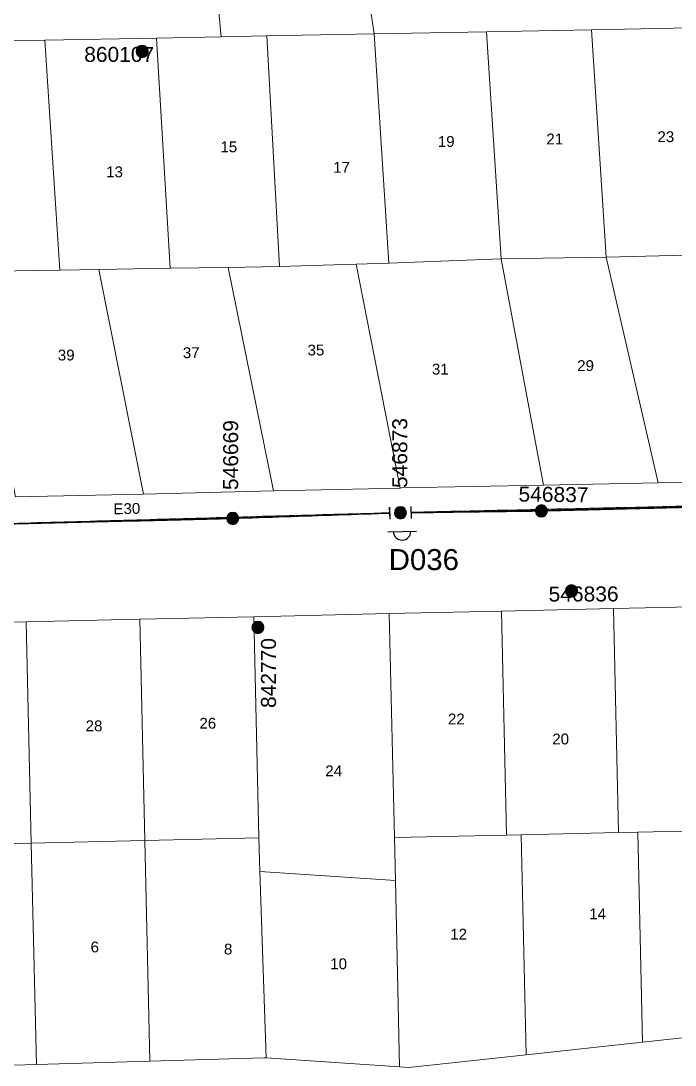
# Model space of a CAD drawing. Header units: metres. Extents: x 311460 to 313373, y 6261260 to 6263889.
# Drawn here: x 312491.3 to 312600.3, y 6262527.4 to 6262701.3 of the extents above; entities that cross this region are included whole.
import ezdxf
from ezdxf.enums import TextEntityAlignment as Align

# ---------------------------------------------------------------- set-up
doc = ezdxf.new("R2010")
doc.units = ezdxf.units.M
doc.linetypes.add('Cable Exist OH', pattern=[1, 1, 0])
doc.layers.get('0').update_dxf_attribs({"color": 6})
doc.layers.add('Cadastre Land Parcels_SP_EXT', color=9, linetype='Continuous', lineweight=5)
doc.layers.add('Cadastre Roads_SP_EXT', color=9, linetype='Continuous', lineweight=5)
for name, color, linetype in [('Equip_SP_HV_EXT', 7, 'Continuous'), ('Mains_HV_EXT', 7, 'Continuous'), ('Mains_LV_EXT', 7, 'Continuous'), ('Mains_SL_EXT', 7, 'Continuous'), ('Mains_TR_EXT', 7, 'Continuous'), ('Notes_HV_MISC', 7, 'Continuous'), ('OH_Details_SP_MISC', 7, 'Continuous'), ('SupportsOH_SP_TR_HV_LV_SL_EXT', 7, 'Continuous')]:
    doc.layers.add(name, color=color, linetype=linetype)
doc.layers.get('0').freeze()
doc.styles.add('POLE_LABEL', font='arial.ttf')
doc.styles.get("Standard").update_dxf_attribs({"font": 'arial.ttf'})

# ---------------------------------------------------------------- blocks, each defined once
blk = doc.blocks.new('POLE_EXT')
blk.add_hatch(color=256).paths.add_polyline_path([(-1, 0, 1), (1, 0, 1)])
blk.add_lwpolyline([(-1, 0, 1), (1, 0, 1)], format="xyb", close=True)
for tag, height, flags, p in [('pNumber', 2.5, 8, (-17.84, 2.07)), ('OWNED_BY', 0.2, 9, (1.35, -0.4)), ('SPECIAL_USE', 0.2, 9, (1.35, -0.8)), ('STATE', 0.2, 9, (1.35, -1)), ('cLV', 0.2, 9, (1.35, -1.4)), ('hDepth', 0.2, 9, (1.35, -1.6)), ('hDia', 0.2, 9, (1.35, -1.8)), ('PARENT', 0.2, 9, (1.35, -0.6)), ('USAGE', 0.2, 9, (1.35, -1.2)), ('cHV', 0.2, 9, (1.35, -2)), ('cLinedev', 0.2, 9, (1.35, -3.4)), ('LBRACKET', 0.2, 9, (1.35, -2.2)), ('LExisting', 0.2, 9, (1.35, -2.4)), ('LANTNUMBER', 0.2, 9, (1.35, -2.6)), ('LOther', 0.2, 9, (1.35, -2.8)), ('LRemove', 0.2, 9, (1.35, -3)), ('LEGEND', 0.2, 9, (1.35, -3.2)), ('pExisting', 0.2, 9, (1.35, -3.8)), ('pFooting', 0.2, 9, (1.35, -4.4)), ('pNew', 0.2, 9, (1.35, -4.6)), ('pRelocate', 0.2, 9, (1.35, -5)), ('pRemove', 0.2, 9, (1.35, -5.2)), ('LOCATION', 0.2, 9, (1.35, -3.6)), ('PFNUMBER', 0.2, 9, (1.35, -4)), ('NEWPFNUMBER', 0.2, 9, (1.35, -4.2)), ('pReplace', 0.2, 9, (1.35, -5.4)), ('pStay', 0.2, 9, (1.35, -5.6)), ('pType', 0.2, 9, (1.35, -5.8)), ('cspan', 0.2, 9, (1.35, -6)), ('STREETNAME', 0.2, 9, (1.35, -6.2)), ('SUBURB', 0.2, 9, (1.35, -6.4)), ('OPERATED_BY', 0.2, 9, (1.36, -7.01)), ('NOTES', 0.2, 9, (1.35, -6.6)), ('MAINTAINED_BY', 0.2, 9, (1.36, -6.81))]:
    blk.add_attdef(tag, text='', height=height, dxfattribs=dict(flags=flags)).set_placement(p, align=Align.MIDDLE_LEFT)
at = {"style": 'POLE_LABEL'}
for tag, height, flags, p in [('ASSET_NUM', 2.5, 8, (2, 2)), ('STRUCTURE_PLANT_NUMBER', 0.2, 9, (1.35, 0.03)), ('STREET_CODE', 0.2, 9, (1.35, -0.2))]:
    blk.add_attdef(tag, text='', height=height, dxfattribs=dict(at, flags=flags)).set_placement(p, align=Align.MIDDLE_LEFT)
at = {"flags": 1}
blk.add_attdef('Z', (1.35, -7.33), '', height=0.2, dxfattribs=at)
blk = doc.blocks.new('*U141')
blk.add_line((2.16, 3.12), (-2.64, 3.12))
blk.add_lwpolyline([(1.2, 3.12, 0.414214), (-0.24, 4.56, 0.414214), (-1.68, 3.12)], format="xyb")
for tag, height, flags, p in [('ASSET_NUM', 2.5, 8, (2, 2)), ('STREET_CODE', 0.2, 9, (1.5, 0)), ('ACTUAL_STATUS', 0.2, 9, (1.5, -0.2)), ('CONSTRUCTED_VOLTAGE', 0.2, 9, (1.5, -0.4)), ('OPERATING_VOLTAGE', 0.2, 9, (1.5, -0.8)), ('ORIENTATION', 0.2, 9, (1.5, -1)), ('OWNED_BY', 0.2, 9, (1.5, -1.2)), ('OPERATED_BY', 0.2, 9, (1.5, -1.4)), ('STATE', 0.2, 9, (1.5, -1.8)), ('NO_PHASES', 0.2, 9, (1.5, -0.6)), ('MAINTAINED_BY', 0.2, 9, (1.5, -1.6)), ('SWITCH_TYPE', 0.2, 9, (1.5, -2)), ('STREETNAME', 0.2, 9, (1.5, -2.8)), ('SUBURB', 0.2, 9, (1.5, -3)), ('USAGE', 0.2, 9, (1.5, -2.2)), ('LEGEND', 0.2, 9, (1.5, -2.4)), ('LOCATION', 0.2, 9, (1.5, -2.6)), ('NOTES', 0.2, 9, (1.5, -3.2)), ('LABEL_ALIGNMENT', 0.2, 9, (1.5, -3.4)), ('Z', 0.2, 1, (1.5, -3.6))]:
    blk.add_attdef(tag, text='', height=height, dxfattribs=dict(flags=flags)).set_placement(p, align=Align.MIDDLE_LEFT)
blk = doc.blocks.new('End Shackle_NEW')
at = {"flags": 9}
for tag, p in [('OWNED_BY', (0, -1)), ('STATE', (0, -1.2)), ('USAGE', (0, -1.4)), ('NOTES', (0, -1.6)), ('MAINTAINED_BY', (0, -1.81)), ('OPERATED_BY', (0, -2.01))]:
    blk.add_attdef(tag, text='', height=0.2, dxfattribs=at).set_placement(p, align=Align.MIDDLE_LEFT)
blk.add_wipeout([(-0.25, 0), (-0.25, 1.81), (0.25, 1.82), (0.25, 0)])
blk.add_line((1, 1.81), (-1, 1.81))
at = {"flags": 1}
blk.add_attdef('Z', (0, 0), '', height=0.2, dxfattribs=at)
at = {"flags": 9}
for tag, p in [('CONNECTOR_TYPE', (0, 0)), ('CONSTRUCTED_VOLTAGE', (0, -0.2)), ('OPERATING_VOLTAGE', (0, -0.6)), ('ORIENTATION', (0, -0.8)), ('NO_PHASES', (0, -0.4))]:
    blk.add_attdef(tag, text='', height=0.2, dxfattribs=at).set_placement(p, align=Align.MIDDLE_LEFT)

msp = doc.modelspace()

# ---------------------------------------------------------------- linework, layer by layer
at = {"layer": 'Cadastre Land Parcels_SP_EXT', "linetype": 'Continuous'}
for points in [[(312568.89, 6262699.51), (312550.18, 6262699.17), (312552.62, 6262660.98), (312571.34, 6262661.68), (312568.89, 6262699.51)], [(312586.36, 6262699.87), (312568.89, 6262699.51), (312571.34, 6262661.68), (312588.77, 6262661.99), (312586.36, 6262699.87)], [(312605.5, 6262700.23), (312586.36, 6262699.87), (312588.77, 6262661.99), (312608.68, 6262662.45), (312605.5, 6262700.23)], [(312495.35, 6262698.11), (312477.14, 6262697.77), (312479.75, 6262659.69), (312483.09, 6262659.59), (312497.83, 6262659.82), (312495.35, 6262698.11)], [(312513.95, 6262698.48), (312495.35, 6262698.11), (312497.83, 6262659.82), (312504.34, 6262659.9), (312516.22, 6262660.11), (312513.95, 6262698.48)], [(312524.67, 6262698.68), (312513.95, 6262698.48), (312516.22, 6262660.11), (312525.86, 6262660.23), (312534.41, 6262660.4), (312532.31, 6262698.82), (312524.67, 6262698.68)], [(312552.62, 6262660.98), (312550.18, 6262699.17), (312532.31, 6262698.82), (312534.41, 6262660.4), (312547.19, 6262660.8), (312552.62, 6262660.98)], [(312626.07, 6262662.84), (312608.68, 6262662.45), (312588.77, 6262661.99), (312597.44, 6262624.35), (312627.82, 6262624.94), (312626.07, 6262662.84)], [(312578.34, 6262623.97), (312571.34, 6262661.68), (312552.62, 6262660.98), (312547.19, 6262660.8), (312554.48, 6262623.5), (312554.71, 6262623.51), (312578.34, 6262623.97)], [(312588.77, 6262661.99), (312571.34, 6262661.68), (312578.34, 6262623.97), (312597.44, 6262624.35), (312588.77, 6262661.99)], [(312497.83, 6262659.82), (312483.09, 6262659.59), (312490.44, 6262622.01), (312511.74, 6262622.5), (312504.34, 6262659.9), (312497.83, 6262659.82)], [(312516.22, 6262660.11), (312504.34, 6262659.9), (312511.74, 6262622.5), (312533.4, 6262623.01), (312525.86, 6262660.23), (312516.22, 6262660.11)], [(312554.48, 6262623.5), (312547.19, 6262660.8), (312534.41, 6262660.4), (312525.86, 6262660.23), (312533.4, 6262623.01), (312554.48, 6262623.5)], [(312614.44, 6262568.63), (312613.65, 6262603.95), (312590.03, 6262603.42), (312590.87, 6262566.11), (312594.07, 6262566.15), (312614.5, 6262566.62), (312614.44, 6262568.63)], [(312530.14, 6262602.05), (312511.17, 6262601.63), (312511.99, 6262564.76), (312530.98, 6262565.21), (312530.14, 6262602.05)], [(312553.53, 6262565.26), (312552.69, 6262602.58), (312530.14, 6262602.05), (312530.98, 6262565.21), (312531.11, 6262559.64), (312553.7, 6262558.1), (312553.53, 6262565.26)], [(312572.2, 6262565.68), (312571.36, 6262603), (312552.69, 6262602.58), (312553.53, 6262565.26), (312572.2, 6262565.68)], [(312590.03, 6262603.42), (312571.36, 6262603), (312572.2, 6262565.68), (312574.64, 6262565.72), (312590.87, 6262566.11), (312590.03, 6262603.42)], [(312493.08, 6262564.33), (312492.25, 6262601.2), (312475.73, 6262600.85), (312473.71, 6262582.19), (312471.76, 6262563.86), (312474.18, 6262563.92), (312493.08, 6262564.33)], [(312511.99, 6262564.76), (312511.17, 6262601.63), (312492.25, 6262601.2), (312493.08, 6262564.33), (312511.99, 6262564.76)], [(312574.64, 6262565.72), (312572.2, 6262565.68), (312553.53, 6262565.26), (312553.7, 6262558.1), (312554.4, 6262527.06), (312555.92, 6262526.95), (312575.46, 6262529.08), (312574.64, 6262565.72)], [(312594.87, 6262531.19), (312594.07, 6262566.15), (312590.87, 6262566.11), (312574.64, 6262565.72), (312575.46, 6262529.08), (312594.87, 6262531.19)], [(312615.26, 6262533.28), (312614.5, 6262566.62), (312594.07, 6262566.15), (312594.87, 6262531.19), (312613.74, 6262533.25), (312615.26, 6262533.28)], [(312493.92, 6262527.46), (312493.08, 6262564.33), (312474.18, 6262563.92), (312474.6, 6262545.62), (312475.02, 6262526.92), (312493.92, 6262527.46)], [(312512.83, 6262528.01), (312511.99, 6262564.76), (312493.08, 6262564.33), (312493.92, 6262527.46), (312512.83, 6262528.01)], [(312531.11, 6262559.64), (312530.98, 6262565.21), (312511.99, 6262564.76), (312512.83, 6262528.01), (312531.81, 6262528.55), (312532.18, 6262528.56), (312531.11, 6262559.64)], [(312553.7, 6262558.1), (312531.11, 6262559.64), (312532.18, 6262528.56), (312554.4, 6262527.06), (312553.7, 6262558.1)]]:
    msp.add_lwpolyline(points, close=True, dxfattribs=at)
at = {"layer": 'Cadastre Roads_SP_EXT', "linetype": 'Continuous'}
msp.add_lwpolyline([(312675.38, 6262701.6), (312675.07, 6262709.59), (312674.75, 6262717.58), (312666.87, 6262717.41), (312641.18, 6262716.7), (312597.93, 6262715.45), (312580.33, 6262715.01), (312547.97, 6262714.18), (312549.07, 6262706.7), (312550.18, 6262699.17), (312568.89, 6262699.51), (312586.36, 6262699.87), (312605.5, 6262700.23), (312624.33, 6262700.58), (312642.16, 6262700.95), (312667.57, 6262701.44), (312675.38, 6262701.6)], close=True, dxfattribs=at)
msp.add_lwpolyline([(312456.45, 6262702.56), (312477.14, 6262697.77), (312495.35, 6262698.11), (312513.95, 6262698.48), (312524.67, 6262698.68), (312523.95, 6262706.32)], dxfattribs=at)
at = {"layer": 'Mains_HV_EXT', "color": 7, "linetype": 'Cable Exist OH'}
for points in [[(312554.54, 6262619.38), (312526.61, 6262618.44), (312484.95, 6262617.42), (312452.82, 6262621.45), (312432.04, 6262626.22)], [(312677.2, 6262622.11), (312659.27, 6262621.82), (312616.98, 6262620.69), (312578.01, 6262619.69), (312554.54, 6262619.38)]]:
    msp.add_lwpolyline(points, dxfattribs=at)
at = {"layer": 'Mains_LV_EXT', "linetype": 'Cable Exist OH'}
for points in [[(312526.61, 6262618.44), (312554.54, 6262619.38)], [(312554.54, 6262619.38), (312578.01, 6262619.69)], [(312578.01, 6262619.69), (312616.98, 6262620.69)]]:
    msp.add_lwpolyline(points, dxfattribs=at)
at = {"layer": 'Mains_LV_EXT', "color": 7, "linetype": 'Cable Exist OH'}
msp.add_lwpolyline([(312484.95, 6262617.42), (312526.61, 6262618.44)], dxfattribs=at)
at = {"layer": 'Mains_SL_EXT', "linetype": 'Cable Exist OH'}
for points in [[(312484.95, 6262617.42), (312526.61, 6262618.44), (312554.54, 6262619.38)], [(312554.54, 6262619.38), (312578.01, 6262619.69), (312616.98, 6262620.69)]]:
    msp.add_lwpolyline(points, dxfattribs=at)
at = {"layer": 'Mains_TR_EXT', "color": 7, "linetype": 'Cable Exist OH'}
msp.add_lwpolyline([(313023.51, 6262629.85), (312966.61, 6262628.46), (312888.82, 6262626.93), (312821.89, 6262625.28), (312746.29, 6262623.53), (312677.2, 6262622.11), (312554.54, 6262619.38), (312484.95, 6262617.42), (312432.04, 6262626.22)], dxfattribs=at)
at = {"layer": 'OH_Details_SP_MISC', "color": 7, "linetype": 'Continuous', "flags": 128}
msp.add_lwpolyline([(312432.1, 6262626.2), (312452.82, 6262621.45), (312484.95, 6262617.42), (312526.61, 6262618.44)], dxfattribs=at)

# ---------------------------------------------------------------- block references
at = {"layer": 'Equip_SP_HV_EXT'}
ref = msp.add_blockref('*U141', (312554.54, 6262619.38), dxfattribs=dict(at, rotation=180.761989827938))
ref.add_attrib('ASSET_NUM', 'D036', dxfattribs={"layer": '0', "height": 3.5}).set_placement((312558.44, 6262613.33), align=Align.TOP_CENTER)
at = {"layer": 'SupportsOH_SP_TR_HV_LV_SL_EXT'}
ref = msp.add_blockref('POLE_EXT', (312511.54, 6262696.25), dxfattribs=at)
ref.add_attrib('ASSET_NUM', '860107', dxfattribs={"layer": '0', "height": 2.5, "style": 'POLE_LABEL'}).set_placement((312513.54, 6262697), align=Align.TOP_RIGHT)
ref = msp.add_blockref('POLE_EXT', (312526.61, 6262618.44), dxfattribs=at)
ref.add_attrib('ASSET_NUM', '546669', dxfattribs={"layer": '0', "height": 2.5, "rotation": 90, "style": 'POLE_LABEL'}).set_placement((312528.27, 6262628.99), align=Align.BOTTOM_CENTER)
ref = msp.add_blockref('POLE_EXT', (312578.01, 6262619.69), dxfattribs=at)
ref.add_attrib('ASSET_NUM', '546837', dxfattribs={"layer": '0', "height": 2.5, "rotation": 359.3755, "style": 'POLE_LABEL'}).set_placement((312580.01, 6262620.44), align=Align.BOTTOM_CENTER)
ref = msp.add_blockref('POLE_EXT', (312583.03, 6262606.35), dxfattribs=at)
ref.add_attrib('ASSET_NUM', '546836', dxfattribs={"layer": '0', "height": 2.5, "rotation": 0.1611, "style": 'POLE_LABEL'}).set_placement((312585.03, 6262607.1), align=Align.TOP_CENTER)
ref = msp.add_blockref('POLE_EXT', (312530.81, 6262600.28), dxfattribs=at)
ref.add_attrib('ASSET_NUM', '842770', dxfattribs={"layer": '0', "height": 2.5, "rotation": 90, "style": 'POLE_LABEL'}).set_placement((312532.57, 6262586.86), align=Align.MIDDLE_LEFT)

# ---------------------------------------------------------------- texts
at = {"layer": 'Cadastre Land Parcels_SP_EXT'}
for s, p in [('19', (312560.76, 6262680.34)), ('21', (312578.84, 6262680.76)), ('23', (312597.33, 6262681.14)), ('15', (312524.57, 6262679.45)), ('13', (312505.54, 6262675.28)), ('17', (312543.34, 6262676.03)), ('35', (312539.07, 6262645.59)), ('39', (312497.49, 6262644.76)), ('37', (312518.31, 6262645.15)), ('31', (312559.78, 6262642.41)), ('29', (312583.97, 6262643)), ('28', (312502.12, 6262582.98)), ('26', (312521.07, 6262583.41)), ('22', (312562.45, 6262584.13)), ('20', (312579.82, 6262580.79)), ('24', (312542.03, 6262575.48)), ('14', (312585.98, 6262551.65)), ('12', (312562.84, 6262548.27)), ('6', (312502.95, 6262546.14)), ('8', (312525.15, 6262545.79)), ('10', (312542.85, 6262543.34))]:
    msp.add_text(s, height=1.8, dxfattribs=at).set_placement(p)
at = {"layer": 'Mains_LV_EXT'}
msp.add_text('E30', height=1.8, rotation=1.4048, dxfattribs=at).set_placement((312506.77, 6262619.12))

# ---------------------------------------------------------------- next in the draw order: block references
at = {"layer": 'Notes_HV_MISC', "color": 7, "linetype": 'Continuous', "rotation": 270.7620845104917}
msp.add_blockref('End Shackle_NEW', (312554.54, 6262619.38), dxfattribs=at).dxf.unprotected_set("ltscale", 0)

# ---------------------------------------------------------------- next in the draw order: linework, layer by layer
at = {"layer": 'Notes_HV_MISC', "linetype": 'Continuous', "flags": 128}
msp.add_lwpolyline([(312556.37, 6262618.41), (312556.34, 6262620.41)], dxfattribs=at)

# ---------------------------------------------------------------- next in the draw order: block references
at = {"layer": 'Notes_HV_MISC', "color": 7, "linetype": 'Continuous', "rotation": 91.92081163953236}
msp.add_blockref('End Shackle_NEW', (312554.54, 6262619.38), dxfattribs=at).dxf.unprotected_set("ltscale", 0)

# ---------------------------------------------------------------- next in the draw order: linework, layer by layer
at = {"layer": 'Notes_HV_MISC', "linetype": 'Continuous', "flags": 128}
msp.add_lwpolyline([(312552.69, 6262620.32), (312552.76, 6262618.32)], dxfattribs=at)

# ---------------------------------------------------------------- next in the draw order: block references
at = {"layer": 'SupportsOH_SP_TR_HV_LV_SL_EXT'}
ref = msp.add_blockref('POLE_EXT', (312554.54, 6262619.38), dxfattribs=dict(at, rotation=359.6916757687234))
ref.add_attrib('ASSET_NUM', '546873', dxfattribs={"layer": '0', "height": 2.5, "rotation": 90, "style": 'POLE_LABEL'}).set_placement((312554.43, 6262635.16), align=Align.MIDDLE_RIGHT)

doc.saveas('drawing.dxf')
